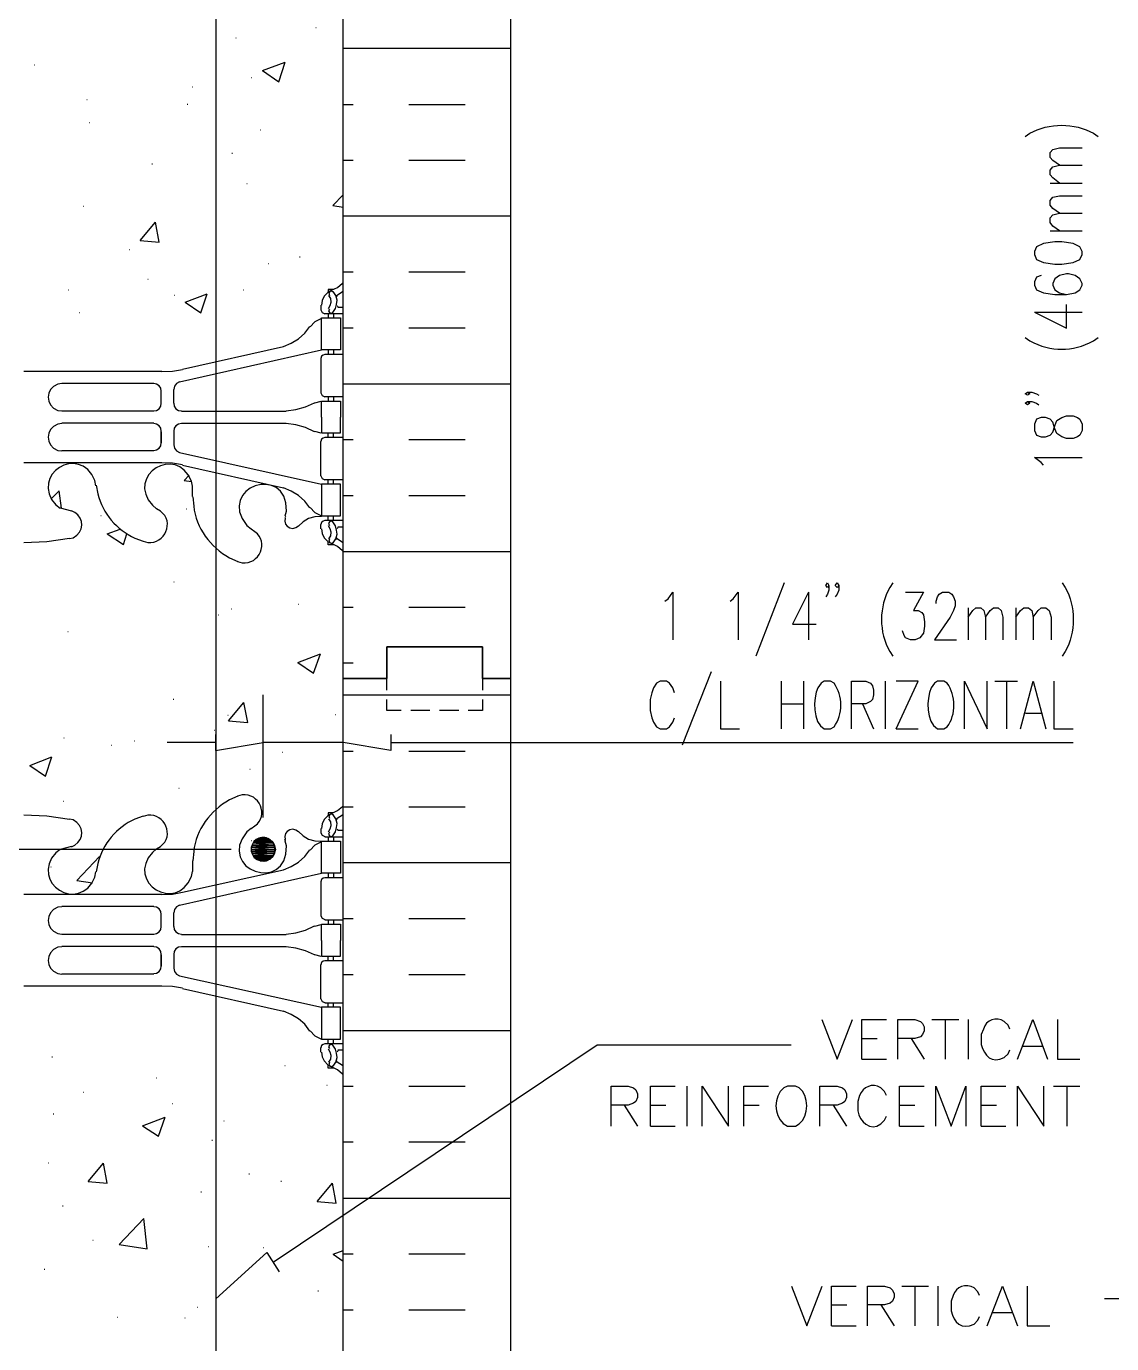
# Model space of a CAD drawing. Header units: millimetres. Extents: x 14 to 201, y 16 to 268.
# Drawn here: x 61.1 to 115.1, y 132.5 to 198 of the extents above; entities that cross this region are included whole.
import ezdxf

# ---------------------------------------------------------------- set-up
doc = ezdxf.new("R2010")
doc.units = ezdxf.units.MM
doc.layers.get('0').update_dxf_attribs({"linetype": 'CONTINUOUS'})

msp = doc.modelspace()

# ---------------------------------------------------------------- linework, layer by layer
at = {"color": 0}
for p, q in [((70.5693, 222.736), (70.5693, 108.436)), ((76.8985, 165.586), (76.8985, 222.736)), ((85.2385, 165.586), (85.2385, 222.736)), ((110.829, 192.533), (111.062, 192.701)), ((114.237, 192.701), (114.469, 192.533)), ((112.077, 191.748), (112.204, 191.897)), ((112.204, 191.897), (112.543, 191.981)), ((112.543, 191.981), (113.665, 191.981)), ((112.077, 191.495), (112.077, 191.748)), ((112.204, 191.346), (112.077, 191.495)), ((112.543, 191.113), (112.204, 191.346)), ((112.077, 190.86), (112.204, 191.029)), ((112.077, 190.627), (112.077, 190.86)), ((112.204, 190.479), (112.077, 190.627)), ((112.204, 191.029), (112.543, 191.113)), ((112.543, 191.113), (113.665, 191.113)), ((112.077, 190.224), (113.665, 190.224)), ((112.543, 190.224), (112.204, 190.479)), ((112.077, 189.358), (112.204, 189.526)), ((112.077, 189.125), (112.077, 189.358)), ((112.204, 189.526), (112.543, 189.591)), ((112.543, 189.591), (113.665, 189.591)), ((112.204, 188.955), (112.077, 189.125)), ((112.077, 188.49), (112.204, 188.637)), ((112.543, 188.722), (112.204, 188.955)), ((112.204, 188.637), (112.543, 188.722)), ((112.543, 188.722), (113.665, 188.722)), ((112.077, 188.257), (112.077, 188.49)), ((112.204, 188.087), (112.077, 188.257)), ((112.543, 187.854), (112.204, 188.087)), ((112.31, 187.304), (111.738, 187.219)), ((112.077, 187.854), (113.665, 187.854)), ((112.649, 187.304), (112.31, 187.304)), ((113.221, 187.219), (112.649, 187.304)), ((111.401, 187.049), (111.294, 186.817)), ((111.294, 186.817), (111.294, 186.669)), ((111.294, 186.669), (111.401, 186.416)), ((111.738, 187.219), (111.401, 187.049)), ((113.558, 187.049), (113.221, 187.219)), ((113.665, 186.817), (113.558, 187.049)), ((113.558, 186.416), (113.665, 186.669)), ((113.665, 186.669), (113.665, 186.817)), ((111.401, 186.416), (111.738, 186.267)), ((111.738, 186.267), (112.31, 186.183)), ((112.31, 186.183), (112.649, 186.183)), ((112.649, 186.183), (113.221, 186.267)), ((113.221, 186.267), (113.558, 186.416)), ((111.401, 185.547), (111.294, 185.315)), ((111.633, 185.631), (111.401, 185.547)), ((112.31, 185.462), (112.204, 185.229)), ((112.543, 185.631), (112.31, 185.462)), ((112.882, 185.717), (112.543, 185.631)), ((112.988, 185.717), (112.882, 185.717)), ((113.326, 185.631), (112.988, 185.717)), ((113.558, 185.462), (113.326, 185.631)), ((113.665, 185.229), (113.558, 185.462)), ((76.1365, 184.785), (75.9672, 184.595)), ((76.3489, 184.892), (76.1365, 184.785)), ((76.4328, 184.933), (76.1573, 184.933)), ((76.1573, 184.933), (76.1573, 184.806)), ((76.2427, 184.828), (76.2, 184.743)), ((76.2, 184.743), (76.2208, 184.636)), ((76.3266, 184.848), (76.2427, 184.828)), ((76.3266, 184.892), (76.623, 185.039)), ((76.4328, 184.806), (76.3266, 184.848)), ((76.539, 184.636), (76.4124, 184.828)), ((76.6025, 184.658), (76.878, 184.828)), ((76.623, 185.039), (76.878, 185.251)), ((111.294, 185.315), (111.294, 185.145)), ((111.294, 185.145), (111.401, 184.912)), ((111.401, 184.912), (111.738, 184.763)), ((111.738, 184.763), (112.31, 184.679)), ((112.204, 185.229), (112.204, 185.145)), ((112.204, 185.145), (112.31, 184.912)), ((112.31, 184.912), (112.543, 184.763)), ((112.543, 184.763), (112.882, 184.679)), ((112.882, 184.679), (113.326, 184.763)), ((113.326, 184.763), (113.558, 184.912)), ((113.558, 184.912), (113.665, 185.145)), ((113.665, 185.145), (113.665, 185.229)), ((75.7975, 184.15), (75.7975, 183.917)), ((75.861, 184.383), (75.8197, 184.15)), ((75.9672, 184.595), (75.861, 184.383)), ((76.1792, 183.981), (76.2635, 184.129)), ((76.284, 184.489), (76.2, 184.636)), ((76.2635, 184.129), (76.3062, 184.299)), ((76.3062, 184.299), (76.284, 184.489)), ((76.5168, 183.981), (76.5803, 184.193)), ((76.6025, 184.404), (76.539, 184.636)), ((76.6025, 184.658), (76.5598, 184.573)), ((76.5803, 184.193), (76.6025, 184.404)), ((76.6025, 184.129), (76.6452, 184.066)), ((76.8985, 184.044), (76.6452, 184.044)), ((112.31, 184.679), (112.882, 184.679)), ((112.882, 183.008), (112.882, 184.193)), ((75.8197, 183.494), (75.5015, 183.324)), ((75.7975, 183.917), (75.861, 183.79)), ((75.8197, 181.927), (75.8197, 183.515)), ((75.8197, 183.515), (76.7719, 183.515)), ((75.861, 183.79), (75.9876, 183.727)), ((76.8985, 183.727), (75.9876, 183.727)), ((76.1573, 183.727), (76.1573, 183.515)), ((76.2208, 183.96), (76.1792, 183.874)), ((76.1792, 183.874), (76.2208, 183.79)), ((76.2208, 183.79), (76.3062, 183.747)), ((76.3062, 183.747), (76.3901, 183.79)), ((76.3901, 183.79), (76.5168, 183.981)), ((76.4328, 183.727), (76.4328, 183.515)), ((76.7719, 183.515), (76.7719, 181.927)), ((111.294, 183.811), (112.882, 183.008)), ((111.294, 183.811), (113.665, 183.811)), ((74.676, 182.479), (74.9928, 182.753)), ((74.9928, 182.753), (75.2479, 183.092)), ((75.5015, 183.324), (75.2683, 183.071)), ((68.9183, 180.975), (73.9345, 182.097)), ((73.9345, 182.097), (74.3162, 182.266)), ((74.3162, 182.266), (74.676, 182.479)), ((110.829, 182.542), (111.062, 182.372)), ((114.237, 182.372), (114.469, 182.542)), ((68.7709, 180.34), (75.8197, 181.927)), ((75.8197, 181.61), (75.7975, 181.504)), ((75.7975, 181.504), (75.7975, 179.79)), ((76.7719, 181.927), (75.8197, 181.927)), ((75.9037, 181.673), (75.8197, 181.61)), ((75.9876, 181.694), (75.9037, 181.673)), ((76.8985, 181.694), (75.9876, 181.694)), ((76.1573, 181.927), (76.1573, 181.694)), ((76.4328, 181.927), (76.4328, 181.694)), ((67.8822, 180.848), (61.0235, 180.848)), ((67.8822, 180.848), (68.4114, 180.869)), ((68.4114, 180.869), (68.9183, 180.954)), ((62.9073, 180.256), (62.7172, 180.233)), ((67.4797, 180.256), (62.9073, 180.256)), ((67.6271, 180.233), (67.4797, 180.256)), ((67.7541, 180.15), (67.6271, 180.233)), ((67.8395, 180.023), (67.7541, 180.15)), ((68.5161, 180.129), (68.4749, 179.959)), ((68.6223, 180.256), (68.5161, 180.129)), ((68.7709, 180.34), (68.6223, 180.256)), ((67.86, 179.874), (67.8395, 180.023)), ((67.86, 179.281), (67.86, 179.874)), ((67.86, 179.304), (67.86, 179.853)), ((68.4749, 179.281), (68.4749, 179.959)), ((75.7975, 179.79), (75.861, 179.663)), ((75.861, 179.663), (75.9876, 179.6)), ((76.8985, 179.6), (75.9876, 179.6)), ((76.1573, 179.6), (76.1573, 179.388)), ((76.4328, 179.6), (76.4328, 179.388)), ((110.829, 179.747), (110.956, 179.833)), ((110.956, 179.684), (110.829, 179.747)), ((110.956, 179.833), (111.062, 179.747)), ((110.956, 179.833), (111.168, 179.833)), ((111.062, 179.747), (110.956, 179.684)), ((111.168, 179.833), (111.401, 179.747)), ((111.401, 179.747), (111.505, 179.684)), ((62.7172, 178.922), (62.9073, 178.901)), ((67.4797, 178.879), (62.9073, 178.879)), ((67.4797, 178.901), (67.6271, 178.922)), ((67.6271, 178.922), (67.7541, 179.007)), ((67.7541, 179.007), (67.8395, 179.134)), ((67.8395, 179.134), (67.86, 179.281)), ((68.4749, 179.281), (68.4953, 179.134)), ((68.4953, 179.134), (68.5793, 179.007)), ((68.5793, 179.007), (68.7077, 178.922)), ((68.7077, 178.922), (68.8552, 178.901)), ((68.8552, 178.879), (74.0625, 178.879)), ((74.0625, 178.901), (74.549, 178.965)), ((74.549, 178.965), (75.0355, 179.091)), ((75.0355, 179.091), (75.4807, 179.304)), ((75.7975, 179.367), (75.4807, 179.281)), ((75.8197, 178.583), (75.8197, 179.388)), ((75.8197, 179.388), (76.7719, 179.388)), ((76.7719, 179.388), (76.7719, 178.583)), ((110.829, 179.281), (110.956, 179.367)), ((110.956, 179.197), (110.829, 179.281)), ((110.956, 179.367), (111.062, 179.281)), ((110.956, 179.367), (111.168, 179.367)), ((111.062, 179.281), (110.956, 179.197)), ((111.168, 179.367), (111.401, 179.281)), ((111.401, 179.281), (111.505, 179.197)), ((62.9073, 178.266), (62.7172, 178.245)), ((67.4797, 178.286), (62.9073, 178.286)), ((67.6271, 178.245), (67.4797, 178.266)), ((67.7541, 178.16), (67.6271, 178.245)), ((67.8395, 178.033), (67.7541, 178.16)), ((68.5793, 178.16), (68.4953, 178.033)), ((68.7077, 178.245), (68.5793, 178.16)), ((68.8552, 178.266), (68.7077, 178.245)), ((68.8552, 178.286), (74.0625, 178.286)), ((74.549, 178.203), (74.0625, 178.266)), ((75.0355, 178.076), (74.549, 178.203)), ((75.8197, 178.583), (75.8197, 177.8)), ((76.7719, 177.8), (76.7719, 178.583)), ((111.401, 178.478), (111.294, 178.245)), ((111.294, 178.245), (111.294, 177.927)), ((111.633, 178.562), (111.401, 178.478)), ((111.844, 178.562), (111.633, 178.562)), ((112.077, 178.478), (111.844, 178.562)), ((112.204, 178.329), (112.077, 178.478)), ((112.31, 178.012), (112.204, 178.329)), ((112.204, 177.843), (112.31, 178.16)), ((112.31, 178.16), (112.416, 178.413)), ((112.416, 178.413), (112.649, 178.562)), ((112.649, 178.562), (112.882, 178.646)), ((112.882, 178.646), (113.221, 178.646)), ((113.221, 178.646), (113.432, 178.562)), ((113.432, 178.562), (113.558, 178.478)), ((113.558, 178.478), (113.665, 178.245)), ((113.665, 178.245), (113.665, 177.927)), ((67.86, 177.884), (67.8395, 178.033)), ((67.86, 177.314), (67.86, 177.884)), ((67.86, 177.863), (67.86, 177.314)), ((68.4953, 178.033), (68.4749, 177.884)), ((68.4749, 177.884), (68.4749, 177.207)), ((75.4807, 177.863), (75.0355, 178.076)), ((75.4807, 177.884), (75.7975, 177.8)), ((75.8197, 177.483), (75.7975, 177.377)), ((75.8197, 177.8), (76.7719, 177.8)), ((75.9037, 177.546), (75.8197, 177.483)), ((75.9876, 177.567), (75.9037, 177.546)), ((76.8985, 177.567), (75.9876, 177.567)), ((76.1573, 177.567), (76.1573, 177.8)), ((76.4328, 177.567), (76.4328, 177.8)), ((111.294, 177.927), (111.401, 177.694)), ((111.401, 177.694), (111.633, 177.61)), ((111.633, 177.61), (111.844, 177.61)), ((111.844, 177.61), (112.077, 177.694)), ((112.077, 177.694), (112.204, 177.843)), ((112.416, 177.779), (112.31, 178.012)), ((112.649, 177.61), (112.416, 177.779)), ((112.882, 177.524), (112.649, 177.61)), ((113.221, 177.524), (112.882, 177.524)), ((113.432, 177.61), (113.221, 177.524)), ((113.558, 177.694), (113.432, 177.61)), ((113.665, 177.927), (113.558, 177.694)), ((62.7172, 176.932), (62.9073, 176.911)), ((67.4797, 176.911), (62.9073, 176.911)), ((67.4797, 176.932), (67.6271, 176.954)), ((67.6271, 176.954), (67.7541, 177.038)), ((67.7541, 177.038), (67.8395, 177.165)), ((67.8395, 177.165), (67.86, 177.314)), ((68.4749, 177.207), (68.5161, 177.038)), ((68.5161, 177.038), (68.6223, 176.911)), ((68.6223, 176.911), (68.7709, 176.826)), ((68.7709, 176.826), (75.8197, 175.26)), ((75.7975, 175.663), (75.7975, 177.377)), ((67.8822, 176.319), (61.0235, 176.319)), ((68.4114, 176.296), (67.8822, 176.319)), ((68.9183, 176.213), (68.4114, 176.296)), ((68.9183, 176.192), (73.9345, 175.07)), ((111.633, 176.339), (111.294, 176.572)), ((111.294, 176.572), (113.665, 176.572)), ((111.738, 176.192), (111.633, 176.339)), ((75.7975, 175.663), (75.861, 175.534)), ((75.861, 175.534), (75.9876, 175.471)), ((64.601, 175.175), (64.5583, 175.43)), ((64.6218, 175.197), (64.7072, 174.774)), ((69.4048, 175.154), (69.3635, 175.408)), ((69.4048, 174.646), (69.4048, 175.154)), ((74.3162, 174.901), (73.9345, 175.07)), ((74.676, 174.688), (74.3162, 174.901)), ((76.7719, 175.26), (75.8197, 175.26)), ((75.8197, 175.26), (75.8197, 173.673)), ((76.8985, 175.471), (75.9876, 175.471)), ((76.1573, 175.26), (76.1573, 175.471)), ((76.4328, 175.26), (76.4328, 175.471)), ((76.7719, 173.673), (76.7719, 175.26)), ((62.611, 174.222), (62.822, 174.053)), ((69.427, 174.625), (69.4697, 174.159)), ((74.9928, 174.413), (74.676, 174.688)), ((75.2479, 174.075), (74.9928, 174.413)), ((62.822, 174.075), (63.3938, 173.926)), ((63.5635, 173.842), (63.3938, 173.926)), ((67.4165, 174.202), (67.6271, 174.032)), ((67.8173, 173.906), (67.6271, 174.032)), ((74.0406, 173.651), (73.9994, 173.587)), ((74.0198, 173.567), (73.9994, 173.418)), ((74.0198, 173.673), (74.0833, 173.906)), ((75.5015, 173.63), (75.1844, 173.546)), ((75.2683, 174.096), (75.5015, 173.842)), ((75.5015, 173.842), (75.8197, 173.673)), ((75.8197, 173.651), (75.5015, 173.63)), ((75.8197, 173.673), (76.7719, 173.673)), ((76.1573, 173.44), (76.1573, 173.673)), ((76.4328, 173.44), (76.4328, 173.673)), ((72.1155, 173.207), (72.3265, 173.038)), ((72.5166, 172.889), (72.3265, 173.017)), ((73.9994, 173.418), (74.0406, 173.27)), ((74.0406, 173.27), (74.126, 173.164)), ((74.126, 173.164), (74.2527, 173.08)), ((74.2527, 173.08), (74.4001, 173.058)), ((74.4001, 173.058), (74.549, 173.101)), ((74.549, 173.101), (74.676, 173.186)), ((74.9088, 173.377), (74.676, 173.164)), ((75.1844, 173.546), (74.9088, 173.377)), ((75.8197, 173.354), (75.7975, 173.25)), ((75.7975, 173.038), (75.7975, 173.25)), ((75.9037, 173.418), (75.8197, 173.354)), ((75.8197, 173.038), (75.861, 172.805)), ((75.9876, 173.44), (75.9037, 173.418)), ((76.8985, 173.44), (75.9876, 173.44)), ((76.2208, 173.377), (76.1792, 173.291)), ((76.1792, 173.291), (76.2208, 173.207)), ((76.2635, 173.038), (76.1792, 173.186)), ((76.3062, 173.418), (76.2208, 173.377)), ((76.3062, 172.868), (76.2635, 173.038)), ((76.3901, 173.377), (76.3062, 173.418)), ((76.5168, 173.186), (76.3901, 173.377)), ((76.5803, 172.974), (76.5168, 173.186)), ((76.6025, 172.762), (76.5803, 172.974)), ((76.6452, 173.101), (76.6025, 173.038)), ((76.8985, 173.121), (76.6452, 173.121)), ((61.0235, 172.359), (62.1661, 172.402)), ((62.1661, 172.402), (63.2876, 172.572)), ((63.2876, 172.551), (63.4792, 172.592)), ((66.5484, 172.572), (66.9505, 172.424)), ((66.9505, 172.424), (67.1834, 172.359)), ((75.861, 172.805), (75.9672, 172.592)), ((75.9672, 172.592), (76.1365, 172.402)), ((76.1365, 172.402), (76.3489, 172.296)), ((76.1573, 172.233), (76.1573, 172.382)), ((76.2, 172.529), (76.284, 172.678)), ((76.2208, 172.529), (76.2, 172.424)), ((76.2, 172.424), (76.2427, 172.339)), ((76.2427, 172.339), (76.3266, 172.318)), ((76.284, 172.678), (76.3062, 172.868)), ((76.3266, 172.318), (76.4328, 172.359)), ((76.623, 172.149), (76.3266, 172.296)), ((76.4124, 172.339), (76.539, 172.529)), ((76.539, 172.529), (76.6025, 172.762)), ((76.5598, 172.592), (76.6025, 172.508)), ((76.878, 172.359), (76.6025, 172.529)), ((71.2474, 171.599), (71.6703, 171.407)), ((76.4328, 172.233), (76.1573, 172.233)), ((76.878, 171.936), (76.623, 172.149)), ((71.6499, 171.407), (71.8827, 171.344)), ((98.848, 170.349), (97.4302, 166.708)), ((100.922, 170.222), (101.007, 170.349)), ((101.007, 170.349), (101.071, 170.222)), ((101.388, 170.222), (101.473, 170.349)), ((101.473, 170.349), (101.557, 170.222)), ((104.246, 170.349), (104.097, 170.116)), ((112.67, 170.349), (112.819, 170.116)), ((93.0698, 169.546), (93.3027, 169.883)), ((93.3027, 169.883), (93.3027, 167.513)), ((96.3083, 169.546), (96.562, 169.883)), ((96.562, 169.883), (96.562, 167.513)), ((100.055, 169.883), (99.2505, 168.296)), ((100.055, 169.883), (100.055, 167.513)), ((101.007, 170.116), (100.922, 170.222)), ((101.007, 169.779), (100.922, 169.65)), ((101.071, 170.222), (101.007, 170.116)), ((101.071, 169.989), (101.007, 169.779)), ((101.071, 170.222), (101.071, 169.989)), ((101.473, 170.116), (101.388, 170.222)), ((101.473, 169.779), (101.388, 169.65)), ((101.557, 170.222), (101.473, 170.116)), ((101.557, 169.989), (101.473, 169.779)), ((101.557, 170.222), (101.557, 169.989)), ((104.881, 169.883), (105.77, 169.883)), ((105.77, 169.883), (105.283, 168.974)), ((106.405, 169.44), (106.469, 169.65)), ((106.469, 169.65), (106.553, 169.779)), ((106.553, 169.779), (106.722, 169.883)), ((106.722, 169.883), (107.041, 169.883)), ((107.041, 169.883), (107.188, 169.779)), ((107.188, 169.779), (107.272, 169.65)), ((107.272, 169.65), (107.357, 169.44)), ((92.9005, 169.44), (93.0698, 169.546)), ((96.1595, 169.44), (96.3083, 169.546)), ((105.283, 168.974), (105.517, 168.974)), ((105.517, 168.974), (105.684, 168.868)), ((106.405, 169.313), (106.405, 169.44)), ((107.272, 168.974), (107.104, 168.635)), ((107.357, 169.207), (107.272, 168.974)), ((107.357, 169.44), (107.357, 169.207)), ((107.993, 169.1), (107.993, 167.513)), ((107.993, 168.635), (108.226, 168.974)), ((108.226, 168.974), (108.373, 169.1)), ((108.373, 169.1), (108.628, 169.1)), ((108.628, 169.1), (108.775, 168.974)), ((108.775, 168.974), (108.859, 168.635)), ((108.859, 168.635), (109.092, 168.974)), ((109.092, 168.974), (109.262, 169.1)), ((109.262, 169.1), (109.495, 169.1)), ((109.495, 169.1), (109.644, 168.974)), ((109.644, 168.974), (109.728, 168.635)), ((110.363, 169.1), (110.363, 167.513)), ((110.363, 168.635), (110.596, 168.974)), ((110.596, 168.974), (110.765, 169.1)), ((110.765, 169.1), (110.998, 169.1)), ((110.998, 169.1), (111.168, 168.974)), ((111.168, 168.974), (111.231, 168.635)), ((111.231, 168.635), (111.485, 168.974)), ((111.485, 168.974), (111.633, 169.1)), ((111.633, 169.1), (111.867, 169.1)), ((111.867, 169.1), (112.034, 168.974)), ((112.034, 168.974), (112.12, 168.635)), ((105.684, 168.868), (105.77, 168.761)), ((105.77, 168.761), (105.833, 168.402)), ((105.833, 168.402), (105.833, 168.191)), ((107.104, 168.635), (106.32, 167.513)), ((108.859, 168.635), (108.859, 167.513)), ((109.728, 168.635), (109.728, 167.513)), ((111.231, 168.635), (111.231, 167.513)), ((112.12, 168.635), (112.12, 167.513)), ((99.2505, 168.296), (100.435, 168.296)), ((104.818, 167.725), (104.732, 167.958)), ((104.881, 167.619), (104.818, 167.725)), ((105.77, 167.852), (105.6, 167.619)), ((105.833, 168.191), (105.77, 167.852)), ((83.8412, 167.174), (79.0787, 167.174)), ((79.0787, 167.174), (79.0787, 165.586)), ((79.0787, 165.586), (79.0787, 167.174)), ((79.0787, 167.174), (83.8412, 167.174)), ((83.8412, 165.586), (83.8412, 167.174)), ((83.8412, 167.174), (83.8412, 165.586)), ((105.135, 167.513), (104.881, 167.619)), ((105.368, 167.513), (105.135, 167.513)), ((105.6, 167.619), (105.368, 167.513)), ((106.32, 167.513), (107.421, 167.513)), ((104.097, 166.941), (104.246, 166.708)), ((112.819, 166.941), (112.67, 166.708)), ((95.2073, 165.925), (93.7687, 162.285)), ((76.8985, 108.416), (76.8985, 165.586)), ((79.0787, 165.586), (76.8985, 165.586)), ((76.8985, 165.586), (79.0787, 165.586)), ((79.0787, 165.016), (79.0787, 165.586)), ((85.2385, 165.586), (83.8412, 165.586)), ((83.8412, 165.586), (85.2385, 165.586)), ((83.8412, 165.586), (83.8412, 165.016)), ((85.2385, 108.416), (85.2385, 165.586)), ((92.3505, 165.121), (92.2651, 164.888)), ((92.498, 165.354), (92.3505, 165.121)), ((92.6677, 165.46), (92.498, 165.354)), ((92.9845, 165.46), (92.6677, 165.46)), ((93.1333, 165.354), (92.9845, 165.46)), ((93.3027, 165.121), (93.1333, 165.354)), ((93.387, 164.888), (93.3027, 165.121)), ((95.673, 165.46), (95.673, 163.09)), ((98.7005, 165.46), (98.7005, 163.09)), ((99.8001, 165.46), (99.8001, 163.09)), ((100.691, 165.354), (100.521, 165.121)), ((100.838, 165.46), (100.691, 165.354)), ((101.155, 165.46), (100.838, 165.46)), ((101.324, 165.354), (101.155, 165.46)), ((102.193, 163.09), (102.193, 165.46)), ((102.193, 165.46), (102.912, 165.46)), ((102.912, 165.46), (103.145, 165.354)), ((103.145, 165.354), (103.23, 165.227)), ((103.23, 165.227), (103.294, 165.016)), ((103.866, 165.46), (103.866, 163.09)), ((104.415, 163.09), (105.517, 165.46)), ((105.517, 165.46), (104.415, 165.46)), ((106.32, 165.354), (106.15, 165.121)), ((106.469, 165.46), (106.32, 165.354)), ((106.785, 165.46), (106.469, 165.46)), ((106.955, 165.354), (106.785, 165.46)), ((107.823, 163.09), (107.823, 165.46)), ((107.823, 165.46), (108.945, 163.09)), ((108.945, 163.09), (108.945, 165.46)), ((109.325, 165.46), (110.447, 165.46)), ((109.897, 165.46), (109.897, 163.09)), ((110.596, 163.09), (111.231, 165.46)), ((111.231, 165.46), (111.867, 163.09)), ((112.267, 165.46), (112.267, 163.09)), ((72.9188, 158.687), (72.9188, 164.783)), ((79.0787, 163.999), (79.0787, 164.55)), ((83.8412, 164.55), (83.8412, 163.999)), ((92.2651, 164.888), (92.1812, 164.55)), ((92.1812, 164.55), (92.1812, 163.999)), ((103.145, 164.444), (102.912, 164.338)), ((103.23, 164.55), (103.145, 164.444)), ((103.294, 164.783), (103.23, 164.55)), ((103.294, 165.016), (103.294, 164.783)), ((79.798, 163.999), (79.0787, 163.999)), ((81.2161, 163.999), (80.264, 163.999)), ((82.6562, 163.999), (81.704, 163.999)), ((83.8412, 163.999), (83.1219, 163.999)), ((92.1812, 163.999), (92.2651, 163.639)), ((98.7005, 164.338), (99.8001, 164.338)), ((102.912, 164.338), (102.193, 164.338)), ((102.742, 164.338), (103.294, 163.09)), ((110.849, 163.872), (111.633, 163.872)), ((92.2651, 163.639), (92.3505, 163.429)), ((92.3505, 163.429), (92.498, 163.196)), ((92.498, 163.196), (92.6677, 163.09)), ((92.6677, 163.09), (92.9845, 163.09)), ((92.9845, 163.09), (93.1333, 163.196)), ((93.1333, 163.196), (93.3027, 163.429)), ((93.3027, 163.429), (93.387, 163.639)), ((95.673, 163.09), (96.6251, 163.09)), ((100.838, 163.09), (101.155, 163.09)), ((101.155, 163.09), (101.324, 163.196)), ((104.415, 163.09), (105.517, 163.09)), ((106.469, 163.09), (106.785, 163.09)), ((106.785, 163.09), (106.955, 163.196)), ((112.267, 163.09), (113.221, 163.09)), ((70.5485, 162.814), (70.5485, 162.009)), ((79.2688, 162.814), (79.2688, 162.009)), ((70.5485, 162.411), (68.1563, 162.411)), ((70.5485, 162.009), (72.9188, 162.411)), ((76.8985, 162.411), (72.9188, 162.411)), ((79.2688, 162.009), (76.8985, 162.411)), ((79.2688, 162.411), (113.221, 162.411)), ((71.8827, 159.808), (71.6499, 159.745)), ((71.6703, 159.745), (71.2474, 159.555)), ((76.623, 159.026), (76.878, 159.236)), ((62.1661, 158.75), (61.0235, 158.793)), ((63.2876, 158.581), (62.1661, 158.75)), ((63.4792, 158.56), (63.2876, 158.601)), ((66.9505, 158.75), (66.5484, 158.601)), ((67.1834, 158.793), (66.9505, 158.729)), ((75.9672, 158.581), (75.861, 158.37)), ((76.1365, 158.771), (75.9672, 158.581)), ((76.3489, 158.877), (76.1365, 158.771)), ((76.4328, 158.919), (76.1573, 158.919)), ((76.1573, 158.919), (76.1573, 158.793)), ((76.2427, 158.834), (76.2, 158.75)), ((76.2, 158.75), (76.2208, 158.644)), ((76.284, 158.474), (76.2, 158.623)), ((76.3266, 158.856), (76.2427, 158.834)), ((76.3266, 158.877), (76.623, 159.026)), ((76.4328, 158.813), (76.3266, 158.856)), ((76.539, 158.623), (76.4124, 158.813)), ((76.6025, 158.39), (76.539, 158.623)), ((76.6025, 158.644), (76.5598, 158.56)), ((76.6025, 158.644), (76.878, 158.813)), ((72.3265, 158.137), (72.1155, 157.967)), ((72.3265, 158.137), (72.5166, 158.264)), ((74.0406, 157.882), (73.9994, 157.734)), ((74.126, 157.988), (74.0406, 157.882)), ((74.2527, 158.072), (74.126, 157.988)), ((74.4001, 158.094), (74.2527, 158.072)), ((74.549, 158.051), (74.4001, 158.094)), ((74.676, 157.967), (74.549, 158.051)), ((74.676, 157.988), (74.9088, 157.776)), ((75.7975, 158.137), (75.7975, 157.925)), ((75.7975, 157.925), (75.861, 157.798)), ((75.861, 158.37), (75.8197, 158.137)), ((76.1792, 157.967), (76.2635, 158.115)), ((76.2208, 157.945), (76.1792, 157.861)), ((76.1792, 157.861), (76.2208, 157.776)), ((76.2635, 158.115), (76.3062, 158.284)), ((76.3062, 158.284), (76.284, 158.474)), ((76.3901, 157.776), (76.5168, 157.967)), ((76.5168, 157.967), (76.5803, 158.178)), ((76.5803, 158.178), (76.6025, 158.39)), ((76.6025, 158.115), (76.6452, 158.051)), ((76.8985, 158.031), (76.6452, 158.031)), ((63.3938, 157.246), (62.822, 157.099)), ((63.3938, 157.226), (63.5635, 157.311)), ((67.6271, 157.12), (67.8173, 157.246)), ((72.3896, 157.353), (72.3265, 157.183)), ((72.3265, 157.183), (72.3265, 157.014)), ((73.5115, 157.205), (72.347, 157.205)), ((72.347, 157.205), (73.5334, 157.099)), ((72.347, 157.205), (73.5115, 157.205)), ((73.4907, 157.311), (72.3692, 157.311)), ((72.3692, 157.311), (73.5115, 157.205)), ((72.3692, 157.311), (73.4907, 157.311)), ((73.4275, 157.416), (72.4323, 157.416)), ((72.4323, 157.416), (73.4907, 157.311)), ((72.4323, 157.416), (73.4275, 157.416)), ((73.364, 157.502), (72.4958, 157.502)), ((72.4958, 157.502), (73.4275, 157.416)), ((72.4958, 157.502), (73.364, 157.502)), ((73.2786, 157.565), (72.5593, 157.565)), ((72.5593, 157.565), (73.364, 157.502)), ((72.5593, 157.565), (73.2786, 157.565)), ((73.1943, 157.628), (72.6652, 157.628)), ((72.6652, 157.628), (73.2786, 157.565)), ((72.6652, 157.628), (73.1943, 157.628)), ((73.0885, 157.671), (72.7714, 157.671)), ((72.7714, 157.671), (73.1943, 157.628)), ((72.7714, 157.671), (73.0885, 157.671)), ((72.8761, 157.692), (73.0885, 157.671)), ((72.8761, 157.692), (72.9823, 157.692)), ((72.9823, 157.692), (73.0885, 157.671)), ((73.0885, 157.671), (73.1943, 157.628)), ((73.1943, 157.628), (73.2786, 157.565)), ((73.2786, 157.565), (73.364, 157.502)), ((73.364, 157.502), (73.4275, 157.416)), ((73.4907, 157.269), (73.4053, 157.438)), ((73.4275, 157.416), (73.4907, 157.311)), ((73.4907, 157.311), (73.5115, 157.205)), ((73.5115, 157.099), (73.4907, 157.269)), ((73.5115, 157.205), (73.5334, 157.099)), ((73.9994, 157.734), (74.0198, 157.585)), ((74.0406, 157.502), (73.9994, 157.585)), ((74.0833, 157.269), (74.0198, 157.502)), ((74.9088, 157.776), (75.1844, 157.608)), ((75.1844, 157.608), (75.5015, 157.522)), ((75.5015, 157.311), (75.2683, 157.056)), ((75.5015, 157.522), (75.8197, 157.502)), ((75.8197, 157.479), (75.5015, 157.311)), ((75.8197, 155.914), (75.8197, 157.502)), ((75.8197, 157.502), (76.7719, 157.502)), ((75.861, 157.798), (75.9876, 157.734)), ((76.8985, 157.712), (75.9876, 157.712)), ((76.1573, 157.712), (76.1573, 157.502)), ((76.2208, 157.776), (76.3062, 157.734)), ((76.3062, 157.734), (76.3901, 157.776)), ((76.4328, 157.712), (76.4328, 157.502)), ((76.7719, 157.502), (76.7719, 155.914)), ((71.3313, 157.099), (29.0835, 157.099)), ((62.822, 157.099), (62.611, 156.93)), ((67.6271, 157.12), (67.4165, 156.95)), ((69.4048, 156.527), (69.4048, 155.998)), ((69.4697, 156.993), (69.427, 156.527)), ((73.5334, 157.099), (72.3265, 157.099)), ((72.3265, 157.099), (73.5115, 156.993)), ((72.3265, 157.099), (73.5334, 157.099)), ((72.3265, 157.014), (72.3896, 156.846)), ((73.5115, 156.993), (72.347, 156.993)), ((72.347, 156.993), (73.4907, 156.887)), ((72.347, 156.993), (73.5115, 156.993)), ((73.4907, 156.887), (72.3692, 156.887)), ((72.3692, 156.887), (73.4275, 156.782)), ((72.3692, 156.887), (73.4907, 156.887)), ((72.3896, 156.846), (72.475, 156.697)), ((73.4275, 156.782), (72.4323, 156.782)), ((72.4323, 156.782), (73.364, 156.697)), ((72.4323, 156.782), (73.4275, 156.782)), ((72.475, 156.697), (72.6225, 156.591)), ((73.364, 156.697), (72.4958, 156.697)), ((72.4958, 156.697), (73.2786, 156.613)), ((72.4958, 156.697), (73.364, 156.697)), ((73.2786, 156.613), (72.5593, 156.613)), ((72.5593, 156.613), (73.1943, 156.57)), ((72.5593, 156.613), (73.2786, 156.613)), ((72.6225, 156.591), (72.7922, 156.527)), ((73.1943, 156.57), (72.6652, 156.57)), ((72.6652, 156.57), (73.0885, 156.527)), ((72.6652, 156.57), (73.1943, 156.57)), ((73.0885, 156.527), (72.7714, 156.527)), ((72.7714, 156.527), (72.9823, 156.507)), ((72.7714, 156.527), (73.0885, 156.527)), ((72.7922, 156.527), (72.9615, 156.507)), ((72.9615, 156.507), (73.1312, 156.549)), ((73.0885, 156.527), (72.9823, 156.507)), ((73.1943, 156.57), (73.0885, 156.527)), ((73.1312, 156.549), (73.2786, 156.633)), ((73.2786, 156.613), (73.1943, 156.57)), ((73.2786, 156.633), (73.4053, 156.76)), ((73.364, 156.697), (73.2786, 156.613)), ((73.4275, 156.782), (73.364, 156.697)), ((73.4053, 156.76), (73.4907, 156.93)), ((73.4907, 156.887), (73.4275, 156.782)), ((73.4907, 156.93), (73.5115, 157.099)), ((73.5115, 156.993), (73.4907, 156.887)), ((73.5334, 157.099), (73.5115, 156.993)), ((74.676, 156.464), (74.9928, 156.74)), ((74.9928, 156.74), (75.2479, 157.079)), ((64.5583, 155.724), (64.601, 155.978)), ((64.7072, 156.4), (64.6218, 155.978)), ((68.7709, 154.327), (75.8197, 155.914)), ((68.9183, 154.962), (73.9345, 156.083)), ((69.3635, 155.744), (69.4048, 155.998)), ((72.9823, 156.507), (72.8761, 156.507)), ((73.9345, 156.083), (74.3162, 156.253)), ((74.3162, 156.253), (74.676, 156.464)), ((76.7719, 155.914), (75.8197, 155.914)), ((76.1573, 155.914), (76.1573, 155.681)), ((76.4328, 155.914), (76.4328, 155.681)), ((75.8197, 155.596), (75.7975, 155.491)), ((75.7975, 155.491), (75.7975, 153.797)), ((75.9037, 155.659), (75.8197, 155.596)), ((75.9876, 155.681), (75.9037, 155.659)), ((76.8985, 155.681), (75.9876, 155.681)), ((67.8822, 154.856), (61.0235, 154.856)), ((67.8822, 154.856), (68.4114, 154.876)), ((68.4114, 154.876), (68.9183, 154.962)), ((62.9073, 154.241), (62.7172, 154.22)), ((67.4797, 154.263), (62.9073, 154.263)), ((67.6271, 154.22), (67.4797, 154.241)), ((67.7541, 154.136), (67.6271, 154.22)), ((67.8395, 154.008), (67.7541, 154.136)), ((67.86, 153.861), (67.8395, 154.008)), ((68.5161, 154.114), (68.4749, 153.945)), ((68.4749, 153.268), (68.4749, 153.945)), ((68.6223, 154.241), (68.5161, 154.114)), ((68.7709, 154.327), (68.6223, 154.241)), ((67.8395, 153.119), (67.86, 153.268)), ((67.86, 153.268), (67.86, 153.861)), ((67.86, 153.289), (67.86, 153.839)), ((68.4749, 153.268), (68.4953, 153.119)), ((75.0355, 153.078), (75.4807, 153.289)), ((75.7975, 153.352), (75.4807, 153.268)), ((75.7975, 153.797), (75.861, 153.671)), ((75.8197, 152.569), (75.8197, 153.374)), ((75.8197, 153.374), (76.7719, 153.374)), ((75.861, 153.671), (75.9876, 153.607)), ((76.8985, 153.585), (75.9876, 153.585)), ((76.1573, 153.585), (76.1573, 153.374)), ((76.4328, 153.585), (76.4328, 153.374)), ((76.7719, 153.374), (76.7719, 152.569)), ((62.7172, 152.908), (62.9073, 152.886)), ((67.4797, 152.866), (62.9073, 152.866)), ((67.4797, 152.886), (67.6271, 152.908)), ((67.6271, 152.908), (67.7541, 152.993)), ((67.7541, 152.993), (67.8395, 153.119)), ((68.4953, 153.119), (68.5793, 152.993)), ((68.5793, 152.993), (68.7077, 152.908)), ((68.7077, 152.908), (68.8552, 152.886)), ((68.8552, 152.866), (74.0625, 152.866)), ((74.0625, 152.886), (74.549, 152.95)), ((74.549, 152.95), (75.0355, 153.078)), ((62.9073, 152.251), (62.7172, 152.231)), ((67.4797, 152.273), (62.9073, 152.273)), ((67.6271, 152.231), (67.4797, 152.251)), ((67.7541, 152.146), (67.6271, 152.231)), ((67.8395, 152.02), (67.7541, 152.146)), ((67.86, 151.871), (67.8395, 152.02)), ((68.4953, 152.02), (68.4749, 151.871)), ((68.5793, 152.146), (68.4953, 152.02)), ((68.7077, 152.231), (68.5793, 152.146)), ((68.8552, 152.251), (68.7077, 152.231)), ((68.8552, 152.273), (74.0625, 152.273)), ((74.549, 152.188), (74.0625, 152.251)), ((75.0355, 152.061), (74.549, 152.188)), ((75.4807, 151.85), (75.0355, 152.061)), ((75.8197, 152.569), (75.8197, 151.787)), ((76.7719, 151.787), (76.7719, 152.569)), ((67.8395, 151.152), (67.86, 151.299)), ((67.86, 151.299), (67.86, 151.871)), ((67.86, 151.85), (67.86, 151.299)), ((68.4749, 151.871), (68.4749, 151.193)), ((75.4807, 151.871), (75.7975, 151.787)), ((75.8197, 151.468), (75.7975, 151.362)), ((75.7975, 149.67), (75.7975, 151.362)), ((75.8197, 151.787), (76.7719, 151.787)), ((75.9037, 151.532), (75.8197, 151.468)), ((75.9876, 151.554), (75.9037, 151.532)), ((76.8985, 151.554), (75.9876, 151.554)), ((76.1573, 151.554), (76.1573, 151.787)), ((76.4328, 151.554), (76.4328, 151.787)), ((62.7172, 150.919), (62.9073, 150.896)), ((67.4797, 150.896), (62.9073, 150.896)), ((67.4797, 150.919), (67.6271, 150.939)), ((67.6271, 150.939), (67.7541, 151.025)), ((67.7541, 151.025), (67.8395, 151.152)), ((68.4749, 151.193), (68.5161, 151.025)), ((68.5161, 151.025), (68.6223, 150.896)), ((68.6223, 150.896), (68.7709, 150.813)), ((68.7709, 150.813), (75.8197, 149.246)), ((67.8822, 150.304), (61.0235, 150.304)), ((68.4114, 150.283), (67.8822, 150.304)), ((68.9183, 150.199), (68.4114, 150.283)), ((68.9183, 150.177), (73.9345, 149.056)), ((75.7975, 149.67), (75.861, 149.542)), ((75.861, 149.542), (75.9876, 149.479)), ((76.8985, 149.458), (75.9876, 149.458)), ((76.1573, 149.246), (76.1573, 149.458)), ((76.4328, 149.246), (76.4328, 149.458)), ((74.3162, 148.886), (73.9345, 149.056)), ((74.676, 148.675), (74.3162, 148.886)), ((74.9928, 148.4), (74.676, 148.675)), ((76.7719, 149.246), (75.8197, 149.246)), ((75.8197, 149.246), (75.8197, 147.658)), ((76.7719, 147.658), (76.7719, 149.246)), ((75.2479, 148.06), (74.9928, 148.4)), ((75.2683, 148.083), (75.5015, 147.828)), ((100.711, 148.632), (101.473, 146.663)), ((101.473, 146.663), (102.235, 148.632)), ((102.701, 146.663), (102.701, 148.632)), ((102.701, 148.632), (103.929, 148.632)), ((104.499, 146.663), (104.499, 148.632)), ((104.499, 148.632), (105.347, 148.632)), ((105.347, 148.632), (105.621, 148.547)), ((105.621, 148.547), (105.727, 148.442)), ((105.727, 148.442), (105.813, 148.273)), ((105.813, 148.083), (105.727, 147.891)), ((105.813, 148.273), (105.813, 148.083)), ((106.193, 148.632), (107.527, 148.632)), ((106.849, 148.632), (106.849, 146.663)), ((107.993, 148.632), (107.993, 146.663)), ((108.755, 148.167), (108.649, 147.891)), ((109.983, 148.357), (109.791, 148.547)), ((110.067, 148.167), (109.983, 148.357)), ((110.447, 146.663), (111.209, 148.632)), ((111.209, 148.632), (111.95, 146.663)), ((112.437, 148.632), (112.437, 146.663)), ((73.4275, 136.568), (89.5354, 147.384)), ((75.5015, 147.828), (75.8197, 147.658)), ((75.8197, 147.658), (76.7719, 147.658)), ((75.9037, 147.405), (75.8197, 147.341)), ((75.9876, 147.425), (75.9037, 147.405)), ((76.8985, 147.425), (75.9876, 147.425)), ((76.1573, 147.425), (76.1573, 147.658)), ((76.2208, 147.362), (76.1792, 147.278)), ((76.3062, 147.405), (76.2208, 147.362)), ((76.3901, 147.362), (76.3062, 147.405)), ((76.5168, 147.172), (76.3901, 147.362)), ((76.4328, 147.425), (76.4328, 147.658)), ((89.5354, 147.384), (99.187, 147.384)), ((102.701, 147.701), (103.463, 147.701)), ((105.347, 147.701), (104.499, 147.701)), ((105.155, 147.701), (105.813, 146.663)), ((105.621, 147.786), (105.347, 147.701)), ((105.727, 147.891), (105.621, 147.786)), ((108.649, 147.891), (108.649, 147.405)), ((75.8197, 147.341), (75.7975, 147.235)), ((75.7975, 147.024), (75.7975, 147.235)), ((75.8197, 147.024), (75.861, 146.792)), ((75.861, 146.792), (75.9672, 146.579)), ((76.1792, 147.278), (76.2208, 147.192)), ((76.2635, 147.024), (76.1792, 147.172)), ((76.3062, 146.855), (76.2635, 147.024)), ((76.284, 146.663), (76.3062, 146.855)), ((76.5803, 146.959), (76.5168, 147.172)), ((76.539, 146.516), (76.6025, 146.749)), ((76.6025, 146.749), (76.5803, 146.959)), ((76.6452, 147.088), (76.6025, 147.024)), ((76.8985, 147.108), (76.6452, 147.108)), ((109.791, 146.749), (109.983, 146.939)), ((109.983, 146.939), (110.067, 147.129)), ((110.722, 147.321), (111.675, 147.321)), ((75.9672, 146.579), (76.1365, 146.389)), ((76.1365, 146.389), (76.3489, 146.283)), ((76.1573, 146.219), (76.1573, 146.367)), ((76.4328, 146.219), (76.1573, 146.219)), ((76.2, 146.516), (76.284, 146.663)), ((76.2208, 146.516), (76.2, 146.41)), ((76.2, 146.41), (76.2427, 146.326)), ((76.2427, 146.326), (76.3266, 146.304)), ((76.3266, 146.304), (76.4328, 146.346)), ((76.623, 146.134), (76.3266, 146.283)), ((76.4124, 146.326), (76.539, 146.516)), ((76.5598, 146.579), (76.6025, 146.495)), ((76.878, 146.346), (76.6025, 146.516)), ((76.878, 145.923), (76.623, 146.134)), ((102.701, 146.663), (103.929, 146.663)), ((112.437, 146.663), (113.558, 146.663)), ((90.2339, 143.341), (90.2339, 145.331)), ((90.2339, 145.331), (91.0802, 145.331)), ((91.0802, 145.331), (91.3557, 145.245)), ((91.3557, 145.245), (91.4619, 145.141)), ((91.4619, 145.141), (91.5458, 144.949)), ((91.5458, 144.759), (91.4619, 144.569)), ((91.5458, 144.949), (91.5458, 144.759)), ((92.2017, 143.341), (92.2017, 145.331)), ((92.2017, 145.331), (93.4297, 145.331)), ((94.0015, 145.331), (94.0015, 143.341)), ((94.7635, 143.341), (94.7635, 145.331)), ((94.7635, 145.331), (96.0755, 143.341)), ((96.0755, 143.341), (96.0755, 145.331)), ((96.8375, 143.341), (96.8375, 145.331)), ((96.8375, 145.331), (98.0652, 145.331)), ((98.8275, 145.245), (98.6374, 145.055)), ((99.0177, 145.331), (98.8275, 145.245)), ((99.3994, 145.331), (99.0177, 145.331)), ((99.5895, 145.245), (99.3994, 145.331)), ((100.626, 143.341), (100.626, 145.331)), ((100.626, 145.331), (101.473, 145.331)), ((101.473, 145.331), (101.749, 145.245)), ((101.749, 145.245), (101.854, 145.141)), ((101.854, 145.141), (101.939, 144.949)), ((101.939, 144.759), (101.854, 144.569)), ((101.939, 144.949), (101.939, 144.759)), ((102.595, 144.865), (102.509, 144.569)), ((103.843, 145.055), (103.653, 145.245)), ((103.929, 144.865), (103.843, 145.055)), ((104.585, 143.341), (104.585, 145.331)), ((104.585, 145.331), (105.813, 145.331)), ((106.383, 143.341), (106.383, 145.331)), ((106.383, 145.331), (107.145, 143.341)), ((107.145, 143.341), (107.887, 145.331)), ((107.887, 145.331), (107.887, 143.341)), ((108.649, 143.341), (108.649, 145.331)), ((108.649, 145.331), (109.877, 145.331)), ((110.447, 143.341), (110.447, 145.331)), ((110.447, 145.331), (111.76, 143.341)), ((111.76, 143.341), (111.76, 145.331)), ((112.247, 145.331), (113.558, 145.331)), ((112.903, 145.331), (112.903, 143.341)), ((91.0802, 144.379), (90.2339, 144.379)), ((90.89, 144.379), (91.5458, 143.341)), ((91.3557, 144.483), (91.0802, 144.379)), ((91.4619, 144.569), (91.3557, 144.483)), ((92.2017, 144.379), (92.964, 144.379)), ((96.8375, 144.379), (97.5995, 144.379)), ((101.473, 144.379), (100.626, 144.379)), ((101.283, 144.379), (101.939, 143.341)), ((101.749, 144.483), (101.473, 144.379)), ((101.854, 144.569), (101.749, 144.483)), ((102.509, 144.569), (102.509, 144.103)), ((104.585, 144.379), (105.347, 144.379)), ((108.649, 144.379), (109.411, 144.379)), ((99.3994, 143.341), (99.5895, 143.447)), ((103.653, 143.447), (103.843, 143.637)), ((103.843, 143.637), (103.929, 143.827)), ((92.2017, 143.341), (93.4297, 143.341)), ((99.0177, 143.341), (99.3994, 143.341)), ((104.585, 143.341), (105.813, 143.341)), ((108.649, 143.341), (109.877, 143.341)), ((70.5693, 134.747), (73.109, 137.054)), ((73.109, 137.054), (73.7235, 136.102)), ((99.2078, 135.383), (99.9698, 133.413)), ((99.9698, 133.413), (100.732, 135.383)), ((101.197, 133.413), (101.197, 135.383)), ((101.197, 135.383), (102.425, 135.383)), ((102.997, 133.413), (102.997, 135.383)), ((102.997, 135.383), (103.843, 135.383)), ((103.843, 135.383), (104.119, 135.297)), ((104.119, 135.297), (104.225, 135.191)), ((104.225, 135.191), (104.309, 135.001)), ((104.309, 135.001), (104.309, 134.831)), ((104.691, 135.383), (106.023, 135.383)), ((105.347, 135.383), (105.347, 133.413)), ((106.489, 135.383), (106.489, 133.413)), ((107.251, 134.917), (107.145, 134.641)), ((108.479, 135.107), (108.289, 135.297)), ((108.563, 134.917), (108.479, 135.107)), ((108.945, 133.413), (109.707, 135.383)), ((109.707, 135.383), (110.447, 133.413)), ((110.935, 135.383), (110.935, 133.413)), ((101.197, 134.451), (101.96, 134.451)), ((103.843, 134.451), (102.997, 134.451)), ((103.653, 134.451), (104.309, 133.413)), ((104.119, 134.535), (103.843, 134.451)), ((104.225, 134.641), (104.119, 134.535)), ((104.309, 134.831), (104.225, 134.641)), ((107.145, 134.641), (107.145, 134.155)), ((144.779, 134.747), (114.786, 134.747)), ((108.289, 133.499), (108.479, 133.689)), ((108.479, 133.689), (108.563, 133.879)), ((109.221, 134.069), (110.173, 134.069)), ((101.197, 133.413), (102.425, 133.413)), ((110.935, 133.413), (112.057, 133.413))]:
    msp.add_line(p, q, dxfattribs=at)
at = {"color": 252}
for p, q in [((75.5442, 197.951), (75.5646, 197.951)), ((71.5641, 197.443), (71.5864, 197.443)), ((85.2385, 196.913), (76.8985, 196.913)), ((61.5527, 196.108), (61.5735, 196.108)), ((72.8984, 195.812), (74.0198, 196.237)), ((73.703, 195.263), (74.0198, 196.237)), ((72.3265, 195.475), (72.3484, 195.475)), ((72.8984, 195.812), (73.703, 195.263)), ((69.4062, 195.009), (69.427, 195.009)), ((64.1558, 194.373), (64.178, 194.373)), ((69.1515, 194.141), (69.1734, 194.141)), ((77.4072, 194.12), (76.8985, 194.12)), ((82.973, 194.12), (80.1797, 194.12)), ((64.2828, 193.23), (64.3047, 193.23)), ((72.7714, 192.87), (72.7922, 192.87)), ((71.374, 191.707), (71.3948, 191.707)), ((77.4072, 191.346), (76.8985, 191.346)), ((82.973, 191.346), (80.1797, 191.346)), ((67.3943, 191.178), (67.4165, 191.178)), ((72.1155, 190.204), (72.136, 190.204)), ((76.3901, 189.103), (76.8985, 189.632)), ((63.9657, 189.082), (63.9865, 189.082)), ((76.3901, 189.103), (76.8985, 189.019)), ((66.8016, 187.368), (67.564, 188.277)), ((67.7541, 187.282), (67.564, 188.277)), ((85.2385, 188.573), (76.8985, 188.573)), ((66.8016, 187.368), (67.7541, 187.282)), ((66.252, 186.922), (66.2725, 186.922)), ((73.1943, 186.224), (73.2151, 186.224)), ((74.7391, 186.563), (74.7614, 186.563)), ((67.1834, 185.441), (67.2042, 185.441)), ((77.4072, 185.801), (76.8985, 185.801)), ((82.973, 185.801), (80.1797, 185.801)), ((63.2245, 184.912), (63.2464, 184.912)), ((69.0453, 184.297), (70.1463, 184.722)), ((69.8292, 183.77), (70.1463, 184.722)), ((71.924, 184.912), (71.9459, 184.912)), ((68.4953, 184.658), (68.5161, 184.658)), ((69.0453, 184.297), (69.8292, 183.768)), ((63.7755, 183.79), (63.7963, 183.79)), ((77.4072, 183.008), (76.8985, 183.008)), ((82.973, 183.008), (80.1797, 183.008)), ((85.2385, 180.233), (76.8985, 180.233)), ((77.4072, 177.461), (76.8985, 177.461)), ((82.973, 177.461), (80.1797, 177.461)), ((69.004, 175.43), (69.2369, 175.704)), ((62.3782, 174.519), (62.7807, 174.921)), ((62.8869, 174.053), (62.7807, 174.921)), ((69.004, 175.43), (69.3635, 175.387)), ((77.4072, 174.668), (76.8985, 174.668)), ((82.973, 174.668), (80.1797, 174.668)), ((64.8547, 173.693), (64.8751, 173.693)), ((69.1085, 174.032), (69.1307, 174.032)), ((65.1715, 172.784), (65.8068, 173.017)), ((65.1715, 172.784), (65.9765, 172.255)), ((65.9765, 172.255), (66.1458, 172.784)), ((85.2385, 171.895), (76.8985, 171.895)), ((68.4749, 170.392), (68.4953, 170.392)), ((71.3535, 169.058), (71.374, 169.058)), ((74.676, 169.291), (74.6965, 169.291)), ((77.4072, 169.121), (76.8985, 169.121)), ((82.973, 169.121), (80.1797, 169.121)), ((70.696, 168.761), (70.7182, 168.761)), ((63.2037, 167.936), (63.2245, 167.936)), ((74.6552, 166.391), (75.777, 166.814)), ((74.6552, 166.391), (75.438, 165.862)), ((75.438, 165.862), (75.777, 166.814)), ((77.4072, 166.348), (76.8985, 166.348)), ((68.4526, 164.571), (68.4749, 164.571)), ((71.2047, 163.492), (71.9667, 164.401)), ((72.1568, 163.406), (71.9667, 164.401)), ((85.2385, 164.761), (76.8985, 164.761)), ((71.162, 163.766), (71.1839, 163.766)), ((76.5168, 163.809), (76.539, 163.809)), ((71.2047, 163.492), (72.1568, 163.406)), ((63.0135, 162.644), (63.0343, 162.644)), ((66.5275, 162.497), (66.5484, 162.497)), ((70.5058, 163.026), (70.528, 163.026)), ((65.3838, 162.285), (65.4043, 162.285)), ((73.871, 161.925), (73.8932, 161.925)), ((77.4072, 161.968), (76.8985, 161.968)), ((82.973, 161.968), (80.1797, 161.968)), ((61.3198, 161.269), (62.4209, 161.692)), ((61.3198, 161.269), (62.1026, 160.74)), ((62.1026, 160.74), (62.4209, 161.692)), ((72.263, 161.079), (72.2835, 161.079)), ((68.7282, 160.147), (68.749, 160.147)), ((62.9916, 159.492), (63.0135, 159.492)), ((77.4072, 159.195), (76.8985, 159.195)), ((82.973, 159.195), (80.1797, 159.195)), ((72.3265, 157.543), (72.3484, 157.543)), ((63.6489, 155.554), (64.7912, 156.74)), ((62.3577, 156.231), (62.3782, 156.231)), ((85.2385, 156.421), (76.8985, 156.421)), ((63.6489, 155.554), (64.4317, 155.426)), ((77.4072, 153.648), (76.8985, 153.648)), ((82.973, 153.648), (80.1797, 153.648)), ((77.4072, 150.855), (76.8985, 150.855)), ((82.973, 150.855), (80.1797, 150.855)), ((85.2385, 148.083), (76.8985, 148.083)), ((70.5693, 147.913), (70.5915, 147.913)), ((62.4209, 146.792), (62.4417, 146.792)), ((73.9994, 146.346), (74.0198, 146.346)), ((67.6067, 145.733), (67.6271, 145.733)), ((63.9865, 145.034), (64.0084, 145.034)), ((76.0938, 145.372), (76.116, 145.372)), ((77.4072, 145.308), (76.8985, 145.308)), ((82.973, 145.308), (80.1797, 145.308)), ((68.4114, 144.463), (68.4318, 144.463)), ((62.4844, 143.954), (62.5052, 143.954)), ((66.9286, 143.361), (68.0501, 143.784)), ((67.7125, 142.832), (68.0501, 143.784)), ((70.9718, 143.594), (70.9937, 143.594)), ((66.9286, 143.361), (67.7125, 142.832)), ((70.3792, 142.642), (70.4, 142.642)), ((77.4072, 142.536), (76.8985, 142.536)), ((82.973, 142.536), (80.1797, 142.536)), ((62.2293, 141.52), (62.2515, 141.52)), ((64.2193, 140.589), (64.9813, 141.5)), ((65.1715, 140.505), (64.9813, 141.5)), ((72.2203, 140.971), (72.2422, 140.971)), ((64.2193, 140.589), (65.1715, 140.505)), ((73.8078, 140.609), (73.8297, 140.609)), ((75.6073, 139.594), (76.3693, 140.505)), ((76.5598, 139.51), (76.3693, 140.505)), ((69.8292, 140.08), (69.85, 140.08)), ((75.6073, 139.594), (76.5598, 139.51)), ((85.2385, 139.743), (76.8985, 139.743)), ((62.95, 139.383), (62.9708, 139.383)), ((65.7655, 137.457), (66.9918, 138.748)), ((67.1615, 137.244), (66.9918, 138.748)), ((64.4521, 137.667), (64.4744, 137.667)), ((65.7655, 137.457), (67.1615, 137.244)), ((70.189, 137.35), (70.2098, 137.35)), ((72.941, 137.308), (72.9615, 137.308)), ((76.4124, 136.97), (76.8985, 137.16)), ((76.4124, 136.97), (76.8985, 136.631)), ((77.4072, 136.97), (76.8985, 136.97)), ((82.973, 136.97), (80.1797, 136.97)), ((62.0391, 136.229), (62.0614, 136.229)), ((75.65, 135.15), (75.6708, 135.15)), ((69.6376, 134.345), (69.6599, 134.345)), ((65.6594, 133.836), (65.6802, 133.836)), ((69.0245, 133.816), (69.0453, 133.816)), ((77.4072, 134.196), (76.8985, 134.196)), ((82.973, 134.196), (80.1797, 134.196))]:
    msp.add_line(p, q, dxfattribs=at)
at = {"color": 0}
for points in [[(111.062, 192.701), (112.03, 193.234), (113.266, 193.225), (114.237, 192.701)], [(111.062, 182.372), (112.135, 181.814), (113.162, 181.825), (114.237, 182.372)], [(62.7172, 180.233), (62.0628, 179.985), (62.0628, 179.17), (62.7172, 178.922)], [(62.7172, 178.245), (62.0628, 177.996), (62.0628, 177.18), (62.7172, 176.932)], [(64.5583, 175.43), (63.7907, 177.304), (61.2648, 175.699), (62.611, 174.222)], [(69.3635, 175.408), (68.5959, 177.282), (66.07, 175.678), (67.4165, 174.202)], [(74.0833, 173.906), (74.1345, 176.334), (70.5598, 175.073), (72.1155, 173.207)], [(64.7072, 174.774), (64.9333, 173.79), (65.6414, 172.989), (66.5484, 172.572)], [(63.4792, 172.592), (64.0443, 172.865), (64.0154, 173.571), (63.5635, 173.842)], [(67.1834, 172.359), (68.035, 172.248), (68.538, 173.396), (67.8173, 173.906)], [(69.4697, 174.159), (69.5784, 173.075), (70.3118, 172.12), (71.2474, 171.599)], [(71.8827, 171.344), (72.7343, 171.232), (73.2374, 172.38), (72.5166, 172.889)], [(104.097, 170.116), (103.555, 169.197), (103.546, 167.86), (104.097, 166.941)], [(112.819, 170.116), (113.36, 169.197), (113.37, 167.86), (112.819, 166.941)], [(100.521, 165.121), (100.28, 164.633), (100.245, 163.383), (100.838, 163.09)], [(101.324, 163.196), (101.778, 163.781), (101.767, 164.765), (101.324, 165.354)], [(106.15, 165.121), (105.924, 164.58), (105.879, 163.416), (106.469, 163.09)], [(106.955, 163.196), (107.407, 163.781), (107.396, 164.765), (106.955, 165.354)], [(72.5166, 158.264), (73.2374, 158.772), (72.7343, 159.92), (71.8827, 159.808)], [(71.2474, 159.555), (70.3118, 159.033), (69.5784, 158.078), (69.4697, 156.993)], [(63.5635, 157.311), (64.0154, 157.582), (64.0443, 158.287), (63.4792, 158.56)], [(66.5484, 158.601), (65.6414, 158.184), (64.9333, 157.383), (64.7072, 156.4)], [(67.8173, 157.246), (68.538, 157.757), (68.035, 158.905), (67.1834, 158.793)], [(72.1155, 157.967), (70.5598, 156.1), (74.1345, 154.841), (74.0833, 157.269)], [(73.4053, 157.438), (73.1354, 157.821), (72.5428, 157.737), (72.3896, 157.353)], [(62.611, 156.93), (61.2648, 155.454), (63.7907, 153.85), (64.5583, 155.724)], [(67.4165, 156.95), (66.07, 155.474), (68.5959, 153.87), (69.3635, 155.744)], [(62.7172, 154.22), (62.0628, 153.972), (62.0628, 153.157), (62.7172, 152.908)], [(62.7172, 152.231), (62.0628, 151.982), (62.0628, 151.167), (62.7172, 150.919)], [(109.791, 148.547), (109.404, 148.792), (108.876, 148.617), (108.755, 148.167)], [(108.649, 147.405), (108.795, 146.831), (109.172, 146.429), (109.791, 146.749)], [(103.653, 145.245), (103.23, 145.498), (102.773, 145.307), (102.595, 144.865)], [(98.6374, 145.055), (98.2871, 144.509), (98.3728, 143.618), (99.0177, 143.341)], [(99.5895, 143.447), (100.093, 143.798), (100.088, 144.894), (99.5895, 145.245)], [(102.509, 144.103), (102.587, 143.576), (103.128, 143.049), (103.653, 143.447)], [(108.289, 135.297), (107.902, 135.541), (107.373, 135.368), (107.251, 134.917)], [(107.145, 134.155), (107.291, 133.581), (107.669, 133.179), (108.289, 133.499)]]:
    msp.add_open_spline(points, degree=3, dxfattribs=at)

doc.saveas('drawing.dxf')
